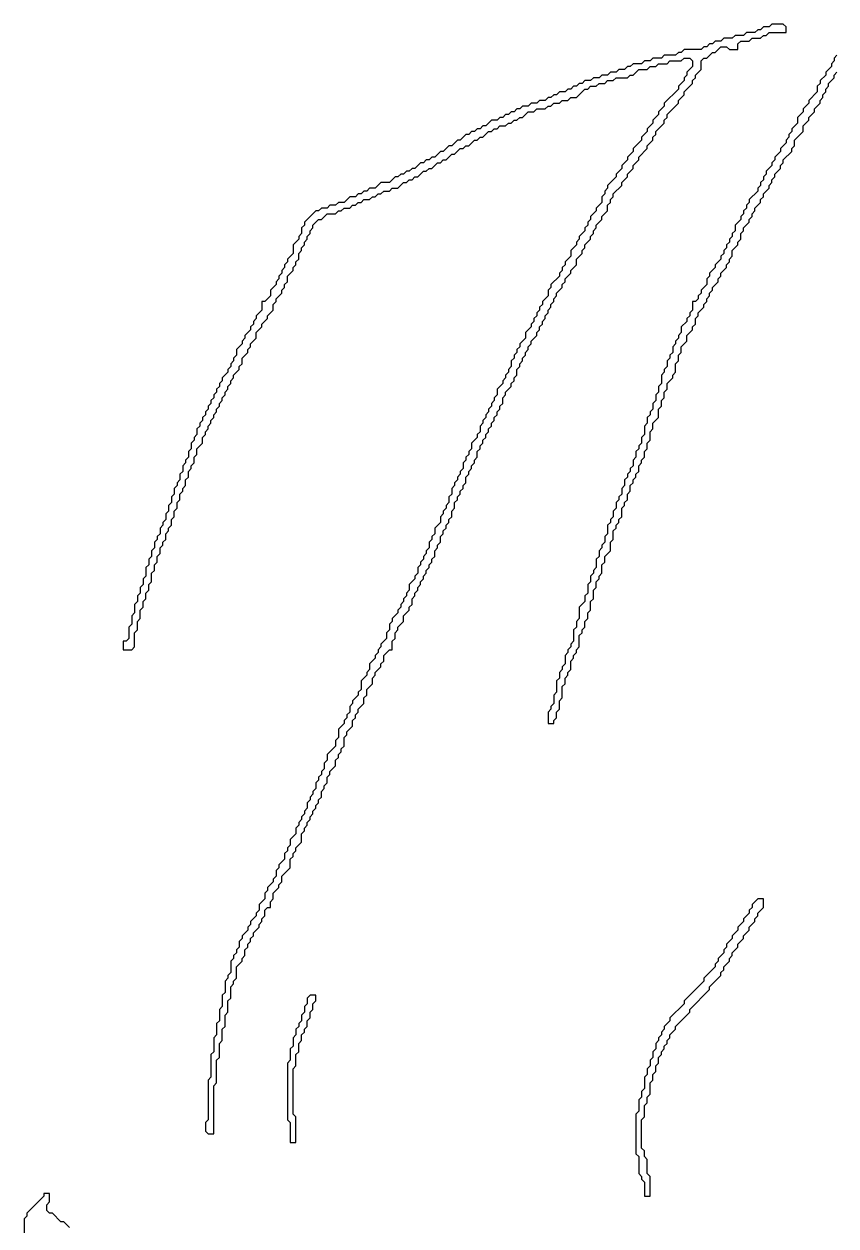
# Model space of a CAD drawing. Header units: metres. Extents: x 0 to 100, y 0 to 128.
# Drawn here: x 40.3 to 47.47, y 67.44 to 78.05 of the extents above; entities that cross this region are included whole.
import ezdxf

# ---------------------------------------------------------------- set-up
doc = ezdxf.new("R2010")
doc.units = ezdxf.units.M

msp = doc.modelspace()

# ---------------------------------------------------------------- linework, layer by layer
for points in [[(46.9, 78.05), (46.875, 78.025), (46.825, 78.025), (46.8, 78), (46.775, 78), (46.75, 77.975), (46.675, 77.975), (46.65, 77.95), (46.575, 77.95), (46.55, 77.925), (46.475, 77.925), (46.45, 77.9), (46.4, 77.9), (46.375, 77.875), (46.35, 77.875), (46.325, 77.85), (46.3, 77.85), (46.275, 77.825), (46.125, 77.825), (46.1, 77.8), (46.075, 77.8), (46.05, 77.775), (45.95, 77.775), (45.925, 77.75), (45.85, 77.75), (45.825, 77.725), (45.775, 77.725), (45.75, 77.7), (45.675, 77.7), (45.65, 77.675), (45.625, 77.675), (45.6, 77.65), (45.55, 77.65), (45.525, 77.625), (45.475, 77.625), (45.45, 77.6), (45.4, 77.6), (45.375, 77.575), (45.325, 77.575), (45.3, 77.55), (45.25, 77.55), (45.225, 77.525), (45.2, 77.525), (45.175, 77.5), (45.15, 77.5), (45.125, 77.475), (45.1, 77.475), (45.075, 77.45), (45.025, 77.45), (45, 77.425), (44.975, 77.425), (44.95, 77.4), (44.925, 77.4), (44.9, 77.375), (44.85, 77.375), (44.825, 77.35), (44.775, 77.35), (44.75, 77.325), (44.7, 77.325), (44.675, 77.3), (44.65, 77.3), (44.625, 77.275), (44.6, 77.275), (44.575, 77.25), (44.55, 77.25), (44.525, 77.225), (44.5, 77.225), (44.475, 77.2), (44.425, 77.2), (44.375, 77.15), (44.35, 77.15), (44.325, 77.125), (44.3, 77.125), (44.275, 77.1), (44.25, 77.1), (44.225, 77.075), (44.2, 77.075), (44.15, 77.025), (44.125, 77.025), (44.075, 76.975), (44.05, 76.975), (44, 76.925), (43.975, 76.925), (43.925, 76.875), (43.9, 76.875), (43.875, 76.85), (43.85, 76.85), (43.825, 76.825), (43.8, 76.825), (43.75, 76.775), (43.725, 76.775), (43.7, 76.75), (43.675, 76.75), (43.65, 76.725), (43.625, 76.725), (43.6, 76.7), (43.575, 76.7), (43.525, 76.65), (43.45, 76.65), (43.4, 76.6), (43.35, 76.6), (43.325, 76.575), (43.3, 76.575), (43.275, 76.55), (43.25, 76.55), (43.225, 76.525), (43.175, 76.525), (43.125, 76.475), (43.075, 76.475), (43.05, 76.45), (43, 76.45), (42.975, 76.425), (42.925, 76.425), (42.9, 76.4), (42.875, 76.4), (42.775, 76.3), (42.775, 76.275), (42.75, 76.25), (42.75, 76.2), (42.725, 76.175), (42.725, 76.15), (42.675, 76.1), (42.675, 76.025), (42.625, 75.975), (42.625, 75.95), (42.6, 75.925), (42.6, 75.9), (42.575, 75.875), (42.575, 75.85), (42.55, 75.825), (42.55, 75.8), (42.525, 75.775), (42.525, 75.75), (42.475, 75.7), (42.475, 75.65), (42.425, 75.6), (42.4, 75.6), (42.4, 75.525), (42.35, 75.475), (42.35, 75.45), (42.325, 75.425), (42.325, 75.4), (42.3, 75.375), (42.3, 75.35), (42.25, 75.3), (42.25, 75.275), (42.225, 75.25), (42.225, 75.225), (42.175, 75.175), (42.175, 75.125), (42.15, 75.1), (42.15, 75.075), (42.125, 75.05), (42.125, 75.025), (42.1, 75), (42.1, 74.975), (42.05, 74.925), (42.05, 74.9), (42.025, 74.875), (42.025, 74.85), (42, 74.825), (42, 74.8), (41.975, 74.775), (41.975, 74.75), (41.95, 74.725), (41.95, 74.7), (41.925, 74.675), (41.925, 74.65), (41.9, 74.625), (41.9, 74.6), (41.875, 74.575), (41.875, 74.55), (41.85, 74.525), (41.85, 74.5), (41.825, 74.475), (41.825, 74.425), (41.8, 74.4), (41.8, 74.375), (41.775, 74.35), (41.775, 74.3), (41.75, 74.275), (41.75, 74.225), (41.725, 74.2), (41.725, 74.175), (41.7, 74.15), (41.7, 74.1), (41.675, 74.075), (41.675, 74.025), (41.65, 74), (41.65, 73.975), (41.625, 73.95), (41.625, 73.9), (41.6, 73.875), (41.6, 73.825), (41.575, 73.8), (41.575, 73.75), (41.55, 73.725), (41.55, 73.675), (41.525, 73.65), (41.525, 73.625), (41.5, 73.6), (41.5, 73.55), (41.475, 73.525), (41.475, 73.5), (41.45, 73.475), (41.45, 73.425), (41.425, 73.4), (41.425, 73.35), (41.4, 73.325), (41.4, 73.275), (41.375, 73.25), (41.375, 73.175), (41.35, 73.15), (41.35, 73.1), (41.325, 73.075), (41.325, 73.025), (41.3, 73), (41.3, 72.95), (41.275, 72.925), (41.275, 72.85), (41.25, 72.825), (41.25, 72.75), (41.225, 72.725), (41.225, 72.625), (41.2, 72.6), (41.175, 72.6), (41.175, 72.525), (41.25, 72.525), (41.275, 72.55), (41.275, 72.675), (41.3, 72.7), (41.3, 72.775), (41.325, 72.8), (41.325, 72.875), (41.35, 72.9), (41.35, 72.95), (41.375, 72.975), (41.375, 73.025), (41.4, 73.05), (41.4, 73.1), (41.425, 73.125), (41.425, 73.2), (41.45, 73.225), (41.45, 73.275), (41.475, 73.3), (41.475, 73.35), (41.5, 73.375), (41.5, 73.425), (41.525, 73.45), (41.525, 73.475), (41.55, 73.5), (41.55, 73.55), (41.575, 73.575), (41.575, 73.6), (41.6, 73.625), (41.6, 73.675), (41.625, 73.7), (41.625, 73.75), (41.65, 73.775), (41.65, 73.825), (41.675, 73.85), (41.675, 73.9), (41.7, 73.925), (41.7, 73.95), (41.725, 73.975), (41.725, 74.025), (41.75, 74.05), (41.75, 74.1), (41.775, 74.125), (41.775, 74.15), (41.8, 74.175), (41.8, 74.225), (41.825, 74.25), (41.825, 74.3), (41.875, 74.35), (41.875, 74.4), (41.9, 74.425), (41.9, 74.45), (41.925, 74.475), (41.925, 74.5), (41.95, 74.525), (41.95, 74.55), (41.975, 74.575), (41.975, 74.6), (42, 74.625), (42, 74.65), (42.025, 74.675), (42.025, 74.7), (42.05, 74.725), (42.05, 74.75), (42.075, 74.775), (42.075, 74.8), (42.1, 74.825), (42.1, 74.85), (42.125, 74.875), (42.125, 74.9), (42.15, 74.925), (42.15, 74.95), (42.2, 75), (42.2, 75.025), (42.225, 75.05), (42.225, 75.1), (42.275, 75.15), (42.275, 75.175), (42.3, 75.2), (42.3, 75.225), (42.35, 75.275), (42.35, 75.325), (42.4, 75.375), (42.4, 75.4), (42.45, 75.45), (42.45, 75.475), (42.5, 75.525), (42.5, 75.575), (42.525, 75.6), (42.525, 75.625), (42.575, 75.675), (42.575, 75.7), (42.6, 75.725), (42.6, 75.75), (42.625, 75.775), (42.625, 75.825), (42.675, 75.875), (42.675, 75.9), (42.7, 75.925), (42.7, 75.95), (42.725, 75.975), (42.725, 76.025), (42.75, 76.05), (42.75, 76.075), (42.775, 76.1), (42.775, 76.125), (42.8, 76.15), (42.8, 76.175), (42.825, 76.2), (42.825, 76.225), (42.85, 76.25), (42.85, 76.275), (42.9, 76.325), (42.925, 76.325), (42.975, 76.375), (43.05, 76.375), (43.075, 76.4), (43.1, 76.4), (43.125, 76.425), (43.175, 76.425), (43.2, 76.45), (43.225, 76.45), (43.25, 76.475), (43.275, 76.475), (43.3, 76.5), (43.35, 76.5), (43.375, 76.525), (43.4, 76.525), (43.425, 76.55), (43.45, 76.55), (43.475, 76.575), (43.525, 76.575), (43.55, 76.6), (43.6, 76.6), (43.65, 76.65), (43.675, 76.65), (43.7, 76.675), (43.725, 76.675), (43.75, 76.7), (43.775, 76.7), (43.825, 76.75), (43.85, 76.75), (43.875, 76.775), (43.9, 76.775), (43.95, 76.825), (43.975, 76.825), (44, 76.85), (44.025, 76.85), (44.075, 76.9), (44.1, 76.9), (44.15, 76.95), (44.175, 76.95), (44.2, 76.975), (44.225, 76.975), (44.275, 77.025), (44.3, 77.025), (44.325, 77.05), (44.35, 77.05), (44.4, 77.1), (44.425, 77.1), (44.45, 77.125), (44.475, 77.125), (44.5, 77.15), (44.55, 77.15), (44.575, 77.175), (44.6, 77.175), (44.625, 77.2), (44.65, 77.2), (44.675, 77.225), (44.7, 77.225), (44.75, 77.275), (44.8, 77.275), (44.825, 77.3), (44.9, 77.3), (44.925, 77.325), (44.95, 77.325), (44.975, 77.35), (45.025, 77.35), (45.05, 77.375), (45.1, 77.375), (45.125, 77.4), (45.175, 77.4), (45.25, 77.475), (45.275, 77.475), (45.3, 77.5), (45.35, 77.5), (45.375, 77.525), (45.425, 77.525), (45.45, 77.55), (45.5, 77.55), (45.525, 77.575), (45.625, 77.575), (45.65, 77.6), (45.675, 77.6), (45.725, 77.65), (45.8, 77.65), (45.825, 77.675), (45.875, 77.675), (45.9, 77.7), (45.975, 77.7), (46, 77.725), (46.1, 77.725), (46.125, 77.75), (46.175, 77.75), (46.2, 77.725), (46.2, 77.675), (46.15, 77.625), (46.15, 77.6), (46.125, 77.575), (46.125, 77.55), (46.075, 77.5), (46.075, 77.475), (45.95, 77.35), (45.95, 77.325), (45.9, 77.275), (45.9, 77.25), (45.85, 77.2), (45.85, 77.175), (45.8, 77.125), (45.8, 77.1), (45.75, 77.05), (45.75, 77.025), (45.675, 76.95), (45.675, 76.925), (45.625, 76.875), (45.625, 76.85), (45.575, 76.8), (45.575, 76.775), (45.525, 76.725), (45.525, 76.7), (45.45, 76.625), (45.45, 76.6), (45.425, 76.575), (45.425, 76.55), (45.4, 76.525), (45.4, 76.475), (45.35, 76.425), (45.35, 76.4), (45.3, 76.35), (45.3, 76.325), (45.275, 76.3), (45.275, 76.275), (45.25, 76.25), (45.25, 76.225), (45.2, 76.175), (45.2, 76.15), (45.175, 76.125), (45.175, 76.1), (45.125, 76.05), (45.125, 76), (45.075, 75.95), (45.075, 75.925), (45.05, 75.9), (45.05, 75.875), (45.025, 75.85), (45.025, 75.825), (44.95, 75.75), (44.95, 75.725), (44.925, 75.7), (44.925, 75.65), (44.875, 75.6), (44.875, 75.575), (44.85, 75.55), (44.85, 75.525), (44.825, 75.5), (44.825, 75.475), (44.8, 75.45), (44.8, 75.425), (44.775, 75.4), (44.775, 75.375), (44.725, 75.325), (44.725, 75.275), (44.675, 75.225), (44.675, 75.2), (44.65, 75.175), (44.65, 75.15), (44.625, 75.125), (44.625, 75.1), (44.6, 75.075), (44.6, 75.025), (44.575, 75), (44.575, 74.975), (44.55, 74.95), (44.55, 74.925), (44.525, 74.9), (44.525, 74.875), (44.475, 74.825), (44.475, 74.775), (44.45, 74.75), (44.45, 74.725), (44.425, 74.7), (44.425, 74.675), (44.4, 74.65), (44.4, 74.625), (44.375, 74.6), (44.375, 74.575), (44.35, 74.55), (44.35, 74.525), (44.325, 74.5), (44.325, 74.45), (44.3, 74.425), (44.3, 74.4), (44.25, 74.35), (44.25, 74.3), (44.225, 74.275), (44.225, 74.25), (44.2, 74.225), (44.2, 74.2), (44.175, 74.175), (44.175, 74.125), (44.15, 74.1), (44.15, 74.075), (44.125, 74.05), (44.125, 74.025), (44.1, 74), (44.1, 73.975), (44.075, 73.95), (44.075, 73.9), (44.05, 73.875), (44.05, 73.825), (44.025, 73.8), (44.025, 73.775), (44, 73.75), (44, 73.725), (43.975, 73.7), (43.975, 73.65), (43.925, 73.6), (43.925, 73.55), (43.9, 73.525), (43.9, 73.5), (43.875, 73.475), (43.875, 73.425), (43.85, 73.4), (43.85, 73.375), (43.825, 73.35), (43.825, 73.325), (43.8, 73.3), (43.8, 73.275), (43.775, 73.25), (43.775, 73.2), (43.75, 73.175), (43.75, 73.15), (43.7, 73.1), (43.7, 73.05), (43.675, 73.025), (43.675, 73), (43.65, 72.975), (43.65, 72.95), (43.625, 72.925), (43.625, 72.9), (43.6, 72.875), (43.6, 72.85), (43.55, 72.8), (43.55, 72.775), (43.525, 72.75), (43.525, 72.7), (43.5, 72.675), (43.5, 72.625), (43.45, 72.575), (43.45, 72.55), (43.425, 72.525), (43.425, 72.5), (43.4, 72.475), (43.4, 72.45), (43.35, 72.4), (43.35, 72.35), (43.325, 72.325), (43.325, 72.3), (43.275, 72.25), (43.275, 72.175), (43.25, 72.15), (43.25, 72.125), (43.2, 72.075), (43.2, 72.05), (43.175, 72.025), (43.175, 71.975), (43.15, 71.95), (43.15, 71.925), (43.125, 71.9), (43.125, 71.875), (43.075, 71.825), (43.075, 71.75), (43.05, 71.725), (43.05, 71.675), (42.975, 71.6), (42.975, 71.55), (42.95, 71.525), (42.95, 71.475), (42.925, 71.45), (42.925, 71.425), (42.9, 71.4), (42.9, 71.375), (42.875, 71.35), (42.875, 71.3), (42.85, 71.275), (42.85, 71.25), (42.825, 71.225), (42.825, 71.2), (42.8, 71.175), (42.8, 71.125), (42.775, 71.1), (42.775, 71.075), (42.75, 71.05), (42.75, 71.025), (42.725, 71), (42.725, 70.975), (42.7, 70.95), (42.7, 70.9), (42.65, 70.85), (42.65, 70.8), (42.625, 70.775), (42.625, 70.75), (42.6, 70.725), (42.6, 70.675), (42.55, 70.625), (42.55, 70.6), (42.525, 70.575), (42.525, 70.525), (42.5, 70.5), (42.5, 70.475), (42.45, 70.425), (42.45, 70.4), (42.425, 70.375), (42.425, 70.325), (42.375, 70.275), (42.375, 70.225), (42.35, 70.2), (42.35, 70.175), (42.3, 70.125), (42.3, 70.1), (42.275, 70.075), (42.275, 70.05), (42.225, 70), (42.225, 69.975), (42.2, 69.95), (42.2, 69.9), (42.175, 69.875), (42.175, 69.85), (42.15, 69.825), (42.15, 69.8), (42.125, 69.775), (42.125, 69.675), (42.1, 69.65), (42.1, 69.625), (42.075, 69.6), (42.075, 69.5), (42.05, 69.475), (42.05, 69.375), (42.025, 69.35), (42.025, 69.25), (42, 69.225), (42, 69.125), (41.975, 69.1), (41.975, 68.975), (41.95, 68.95), (41.95, 68.75), (41.925, 68.725), (41.925, 68.375), (41.9, 68.35), (41.9, 68.275), (41.925, 68.25), (41.975, 68.25), (41.975, 68.675), (42, 68.7), (42, 68.9), (42.025, 68.925), (42.025, 69.05), (42.05, 69.075), (42.05, 69.175), (42.075, 69.2), (42.075, 69.3), (42.1, 69.325), (42.1, 69.425), (42.125, 69.45), (42.125, 69.55), (42.15, 69.575), (42.15, 69.6), (42.175, 69.625), (42.175, 69.725), (42.225, 69.775), (42.225, 69.8), (42.25, 69.825), (42.25, 69.875), (42.275, 69.9), (42.275, 69.925), (42.3, 69.95), (42.3, 69.975), (42.325, 70), (42.325, 70.025), (42.375, 70.075), (42.375, 70.1), (42.4, 70.125), (42.4, 70.15), (42.425, 70.175), (42.425, 70.225), (42.45, 70.25), (42.475, 70.25), (42.475, 70.3), (42.5, 70.325), (42.5, 70.375), (42.55, 70.425), (42.55, 70.45), (42.575, 70.475), (42.575, 70.525), (42.65, 70.6), (42.65, 70.675), (42.675, 70.7), (42.675, 70.725), (42.7, 70.75), (42.7, 70.775), (42.75, 70.825), (42.75, 70.9), (42.775, 70.925), (42.775, 70.95), (42.8, 70.975), (42.8, 71), (42.825, 71.025), (42.825, 71.05), (42.85, 71.075), (42.85, 71.1), (42.875, 71.125), (42.875, 71.15), (42.9, 71.175), (42.9, 71.2), (42.925, 71.225), (42.925, 71.275), (42.95, 71.3), (42.95, 71.325), (42.975, 71.35), (42.975, 71.4), (43, 71.425), (43, 71.45), (43.05, 71.5), (43.05, 71.55), (43.075, 71.575), (43.075, 71.6), (43.1, 71.625), (43.1, 71.65), (43.125, 71.675), (43.125, 71.75), (43.15, 71.775), (43.15, 71.8), (43.2, 71.85), (43.2, 71.9), (43.225, 71.925), (43.225, 71.95), (43.25, 71.975), (43.25, 72), (43.3, 72.05), (43.3, 72.1), (43.325, 72.125), (43.325, 72.175), (43.375, 72.225), (43.375, 72.275), (43.4, 72.3), (43.4, 72.325), (43.45, 72.375), (43.45, 72.4), (43.475, 72.425), (43.475, 72.475), (43.525, 72.525), (43.55, 72.525), (43.55, 72.6), (43.575, 72.625), (43.575, 72.675), (43.6, 72.7), (43.6, 72.725), (43.65, 72.775), (43.65, 72.825), (43.7, 72.875), (43.7, 72.9), (43.725, 72.925), (43.725, 72.975), (43.75, 73), (43.75, 73.025), (43.775, 73.05), (43.775, 73.075), (43.8, 73.1), (43.8, 73.125), (43.825, 73.15), (43.825, 73.175), (43.85, 73.2), (43.85, 73.225), (43.875, 73.25), (43.875, 73.275), (43.9, 73.3), (43.9, 73.325), (43.925, 73.35), (43.925, 73.4), (43.95, 73.425), (43.95, 73.45), (43.975, 73.475), (43.975, 73.525), (44, 73.55), (44, 73.575), (44.025, 73.6), (44.025, 73.625), (44.05, 73.65), (44.05, 73.675), (44.075, 73.7), (44.075, 73.75), (44.1, 73.775), (44.1, 73.825), (44.125, 73.85), (44.125, 73.875), (44.15, 73.9), (44.15, 73.925), (44.175, 73.95), (44.175, 73.975), (44.2, 74), (44.2, 74.05), (44.225, 74.075), (44.225, 74.1), (44.25, 74.125), (44.25, 74.15), (44.275, 74.175), (44.275, 74.2), (44.3, 74.225), (44.3, 74.275), (44.325, 74.3), (44.325, 74.325), (44.35, 74.35), (44.35, 74.375), (44.375, 74.4), (44.375, 74.425), (44.4, 74.45), (44.4, 74.475), (44.425, 74.5), (44.425, 74.525), (44.45, 74.55), (44.45, 74.575), (44.475, 74.6), (44.475, 74.625), (44.5, 74.65), (44.5, 74.675), (44.525, 74.7), (44.525, 74.75), (44.55, 74.775), (44.55, 74.8), (44.6, 74.85), (44.6, 74.875), (44.625, 74.9), (44.625, 74.925), (44.65, 74.95), (44.65, 75), (44.675, 75.025), (44.675, 75.05), (44.7, 75.075), (44.7, 75.1), (44.725, 75.125), (44.725, 75.15), (44.75, 75.175), (44.75, 75.2), (44.775, 75.225), (44.775, 75.25), (44.825, 75.3), (44.825, 75.325), (44.85, 75.35), (44.85, 75.375), (44.875, 75.4), (44.875, 75.425), (44.9, 75.45), (44.9, 75.475), (44.925, 75.5), (44.925, 75.525), (44.95, 75.55), (44.95, 75.575), (44.975, 75.6), (44.975, 75.625), (45, 75.65), (45, 75.675), (45.05, 75.725), (45.05, 75.75), (45.075, 75.775), (45.075, 75.8), (45.125, 75.85), (45.125, 75.875), (45.175, 75.925), (45.175, 75.975), (45.225, 76.025), (45.225, 76.05), (45.25, 76.075), (45.25, 76.1), (45.3, 76.15), (45.3, 76.175), (45.325, 76.2), (45.325, 76.225), (45.35, 76.25), (45.35, 76.275), (45.4, 76.325), (45.4, 76.35), (45.45, 76.4), (45.45, 76.45), (45.475, 76.475), (45.475, 76.5), (45.5, 76.525), (45.5, 76.55), (45.575, 76.625), (45.575, 76.65), (45.625, 76.7), (45.625, 76.725), (45.675, 76.775), (45.675, 76.8), (45.725, 76.85), (45.725, 76.875), (45.8, 76.95), (45.8, 76.975), (45.85, 77.025), (45.85, 77.05), (45.875, 77.075), (45.875, 77.1), (45.95, 77.175), (45.95, 77.2), (45.975, 77.225), (45.975, 77.25), (46.075, 77.35), (46.075, 77.375), (46.125, 77.425), (46.125, 77.45), (46.2, 77.525), (46.2, 77.55), (46.225, 77.575), (46.225, 77.6), (46.275, 77.65), (46.275, 77.725), (46.3, 77.75), (46.325, 77.75), (46.375, 77.8), (46.4, 77.8), (46.45, 77.85), (46.5, 77.85), (46.525, 77.825), (46.6, 77.825), (46.6, 77.875), (46.625, 77.9), (46.7, 77.9), (46.725, 77.925), (46.8, 77.925), (46.825, 77.95), (46.85, 77.95), (46.875, 77.975), (47.025, 77.975), (47.025, 78.025), (47, 78.05)], [(46.775, 70.325), (46.725, 70.275), (46.725, 70.25), (46.7, 70.225), (46.7, 70.2), (46.65, 70.15), (46.65, 70.125), (46.6, 70.075), (46.6, 70.05), (46.55, 70), (46.55, 69.975), (46.5, 69.925), (46.5, 69.9), (46.475, 69.875), (46.475, 69.85), (46.425, 69.8), (46.425, 69.775), (46.4, 69.75), (46.4, 69.725), (46.3, 69.625), (46.3, 69.6), (46.125, 69.425), (46.125, 69.4), (46, 69.275), (46, 69.25), (45.95, 69.2), (45.95, 69.175), (45.925, 69.15), (45.925, 69.125), (45.9, 69.1), (45.9, 69.075), (45.875, 69.05), (45.875, 69), (45.85, 68.975), (45.85, 68.925), (45.825, 68.9), (45.825, 68.85), (45.8, 68.825), (45.8, 68.775), (45.775, 68.75), (45.775, 68.65), (45.75, 68.625), (45.75, 68.575), (45.725, 68.55), (45.725, 68.45), (45.7, 68.425), (45.7, 68.075), (45.725, 68.05), (45.725, 67.9), (45.75, 67.875), (45.75, 67.85), (45.775, 67.825), (45.775, 67.7), (45.825, 67.7), (45.825, 67.875), (45.8, 67.9), (45.8, 68.025), (45.775, 68.05), (45.775, 68.1), (45.75, 68.125), (45.75, 68.375), (45.775, 68.4), (45.775, 68.5), (45.8, 68.525), (45.8, 68.575), (45.825, 68.6), (45.825, 68.7), (45.85, 68.725), (45.85, 68.775), (45.875, 68.8), (45.875, 68.85), (45.9, 68.875), (45.9, 68.925), (45.925, 68.95), (45.925, 68.975), (45.95, 69), (45.95, 69.025), (45.975, 69.05), (45.975, 69.075), (46, 69.1), (46, 69.125), (46.05, 69.175), (46.05, 69.2), (46.175, 69.325), (46.175, 69.35), (46.35, 69.525), (46.35, 69.55), (46.45, 69.65), (46.45, 69.675), (46.475, 69.7), (46.475, 69.725), (46.525, 69.775), (46.525, 69.8), (46.55, 69.825), (46.55, 69.85), (46.6, 69.9), (46.6, 69.925), (46.65, 69.975), (46.65, 70), (46.7, 70.05), (46.7, 70.075), (46.75, 70.125), (46.75, 70.15), (46.775, 70.175), (46.775, 70.2), (46.825, 70.25), (46.825, 70.325)], [(42.825, 69.475), (42.8, 69.45), (42.8, 69.4), (42.775, 69.375), (42.775, 69.325), (42.75, 69.3), (42.75, 69.25), (42.725, 69.225), (42.725, 69.2), (42.7, 69.175), (42.7, 69.125), (42.675, 69.1), (42.675, 69.025), (42.65, 69), (42.65, 68.9), (42.625, 68.875), (42.625, 68.375), (42.65, 68.35), (42.65, 68.175), (42.7, 68.175), (42.7, 68.4), (42.675, 68.425), (42.675, 68.825), (42.7, 68.85), (42.7, 68.95), (42.725, 68.975), (42.725, 69.05), (42.75, 69.075), (42.75, 69.125), (42.775, 69.15), (42.775, 69.175), (42.8, 69.2), (42.8, 69.25), (42.825, 69.275), (42.825, 69.325), (42.85, 69.35), (42.85, 69.4), (42.875, 69.425), (42.875, 69.475)]]:
    msp.add_lwpolyline(points, close=True)
for points in [[(47.475, 77.775), (47.45, 77.75), (47.45, 77.725), (47.425, 77.7), (47.425, 77.675), (47.375, 77.625), (47.375, 77.6), (47.325, 77.55), (47.325, 77.525), (47.3, 77.5), (47.3, 77.45), (47.225, 77.375), (47.225, 77.35), (47.175, 77.3), (47.175, 77.275), (47.125, 77.225), (47.125, 77.175), (47.075, 77.125), (47.075, 77.1), (47.05, 77.075), (47.05, 77.05), (47.025, 77.025), (47.025, 77), (46.975, 76.95), (46.975, 76.925), (46.925, 76.875), (46.925, 76.85), (46.9, 76.825), (46.9, 76.8), (46.85, 76.75), (46.85, 76.725), (46.825, 76.7), (46.825, 76.675), (46.8, 76.65), (46.8, 76.625), (46.775, 76.6), (46.775, 76.575), (46.7, 76.5), (46.7, 76.475), (46.675, 76.45), (46.675, 76.425), (46.65, 76.4), (46.65, 76.375), (46.625, 76.35), (46.625, 76.325), (46.575, 76.275), (46.575, 76.225), (46.55, 76.2), (46.55, 76.175), (46.525, 76.15), (46.525, 76.125), (46.5, 76.1), (46.5, 76.075), (46.475, 76.05), (46.475, 76.025), (46.45, 76), (46.45, 75.975), (46.4, 75.925), (46.4, 75.9), (46.35, 75.85), (46.35, 75.825), (46.325, 75.8), (46.325, 75.75), (46.275, 75.7), (46.275, 75.675), (46.25, 75.65), (46.25, 75.625), (46.225, 75.6), (46.2, 75.6), (46.2, 75.525), (46.175, 75.5), (46.175, 75.475), (46.15, 75.45), (46.15, 75.425), (46.1, 75.375), (46.1, 75.325), (46.075, 75.3), (46.075, 75.275), (46.05, 75.25), (46.05, 75.225), (46.025, 75.2), (46.025, 75.15), (46, 75.125), (46, 75.1), (45.975, 75.075), (45.975, 75.025), (45.95, 75), (45.95, 74.975), (45.925, 74.95), (45.925, 74.875), (45.9, 74.85), (45.9, 74.8), (45.875, 74.775), (45.875, 74.725), (45.85, 74.7), (45.85, 74.65), (45.825, 74.625), (45.825, 74.6), (45.8, 74.575), (45.8, 74.525), (45.775, 74.5), (45.775, 74.425), (45.75, 74.4), (45.75, 74.35), (45.725, 74.325), (45.725, 74.3), (45.7, 74.275), (45.7, 74.225), (45.675, 74.2), (45.675, 74.15), (45.65, 74.125), (45.65, 74.1), (45.625, 74.075), (45.625, 74.05), (45.6, 74.025), (45.6, 73.975), (45.575, 73.95), (45.575, 73.9), (45.55, 73.875), (45.55, 73.85), (45.525, 73.825), (45.525, 73.775), (45.5, 73.75), (45.5, 73.7), (45.475, 73.675), (45.475, 73.65), (45.45, 73.625), (45.45, 73.55), (45.425, 73.525), (45.425, 73.475), (45.4, 73.45), (45.4, 73.425), (45.375, 73.4), (45.375, 73.35), (45.35, 73.325), (45.35, 73.25), (45.325, 73.225), (45.325, 73.2), (45.3, 73.175), (45.3, 73.125), (45.275, 73.1), (45.275, 73.025), (45.25, 73), (45.25, 72.95), (45.2, 72.9), (45.2, 72.8), (45.175, 72.775), (45.175, 72.725), (45.15, 72.7), (45.15, 72.6), (45.125, 72.575), (45.125, 72.55), (45.1, 72.525), (45.1, 72.5), (45.075, 72.475), (45.075, 72.4), (45.05, 72.375), (45.05, 72.35), (45.025, 72.325), (45.025, 72.275), (45, 72.25), (45, 72.15), (44.975, 72.125), (44.975, 72.05), (44.95, 72.025), (44.95, 72), (44.925, 71.975), (44.925, 71.875), (44.975, 71.875), (44.975, 71.9), (45, 71.925), (45, 71.975), (45.025, 72), (45.025, 72.075), (45.05, 72.1), (45.05, 72.2), (45.075, 72.225), (45.075, 72.275), (45.1, 72.3), (45.1, 72.325), (45.125, 72.35), (45.125, 72.425), (45.15, 72.45), (45.15, 72.475), (45.175, 72.5), (45.175, 72.525), (45.2, 72.55), (45.2, 72.65), (45.225, 72.675), (45.225, 72.7), (45.25, 72.725), (45.25, 72.775), (45.275, 72.8), (45.275, 72.85), (45.3, 72.875), (45.3, 72.95), (45.325, 72.975), (45.325, 73.05), (45.35, 73.075), (45.35, 73.125), (45.375, 73.15), (45.375, 73.175), (45.4, 73.2), (45.4, 73.275), (45.425, 73.3), (45.425, 73.35), (45.475, 73.4), (45.475, 73.475), (45.5, 73.5), (45.5, 73.575), (45.525, 73.6), (45.525, 73.625), (45.55, 73.65), (45.55, 73.675), (45.575, 73.7), (45.575, 73.775), (45.6, 73.8), (45.6, 73.825), (45.625, 73.85), (45.625, 73.9), (45.65, 73.925), (45.65, 73.975), (45.675, 74), (45.675, 74.025), (45.7, 74.05), (45.7, 74.075), (45.725, 74.1), (45.725, 74.15), (45.75, 74.175), (45.75, 74.2), (45.775, 74.225), (45.775, 74.275), (45.8, 74.3), (45.8, 74.35), (45.825, 74.375), (45.825, 74.45), (45.85, 74.475), (45.85, 74.525), (45.9, 74.575), (45.9, 74.65), (45.925, 74.675), (45.925, 74.725), (45.95, 74.75), (45.95, 74.8), (45.975, 74.825), (45.975, 74.875), (46.025, 74.925), (46.025, 74.95), (46.05, 74.975), (46.05, 75.05), (46.075, 75.075), (46.075, 75.125), (46.1, 75.15), (46.1, 75.2), (46.15, 75.25), (46.15, 75.3), (46.2, 75.35), (46.2, 75.375), (46.225, 75.4), (46.225, 75.45), (46.25, 75.475), (46.25, 75.5), (46.3, 75.55), (46.3, 75.575), (46.325, 75.6), (46.325, 75.625), (46.35, 75.65), (46.35, 75.675), (46.375, 75.7), (46.375, 75.725), (46.425, 75.775), (46.425, 75.8), (46.45, 75.825), (46.45, 75.85), (46.5, 75.9), (46.5, 75.925), (46.525, 75.95), (46.525, 75.975), (46.55, 76), (46.55, 76.05), (46.6, 76.1), (46.6, 76.125), (46.625, 76.15), (46.625, 76.2), (46.65, 76.225), (46.65, 76.25), (46.7, 76.3), (46.7, 76.325), (46.725, 76.35), (46.725, 76.375), (46.75, 76.4), (46.75, 76.425), (46.8, 76.475), (46.8, 76.5), (46.825, 76.525), (46.825, 76.55), (46.875, 76.6), (46.875, 76.625), (46.9, 76.65), (46.9, 76.675), (46.925, 76.7), (46.925, 76.725), (46.975, 76.775), (46.975, 76.8), (47, 76.825), (47, 76.85), (47.075, 76.925), (47.075, 76.95), (47.1, 76.975), (47.1, 77.025), (47.175, 77.1), (47.175, 77.15), (47.225, 77.2), (47.225, 77.225), (47.275, 77.275), (47.275, 77.3), (47.325, 77.35), (47.325, 77.375), (47.35, 77.4), (47.35, 77.425), (47.375, 77.45), (47.375, 77.475), (47.4, 77.5), (47.4, 77.525), (47.45, 77.575), (47.45, 77.6), (47.475, 77.625)], [(40.7, 67.425), (40.65, 67.475), (40.625, 67.475), (40.55, 67.55), (40.525, 67.55), (40.5, 67.575), (40.5, 67.625), (40.525, 67.65), (40.525, 67.725), (40.475, 67.725), (40.475, 67.7), (40.325, 67.55), (40.325, 67.525), (40.3, 67.5), (40.3, 67.35)]]:
    msp.add_lwpolyline(points)

doc.saveas('drawing.dxf')
